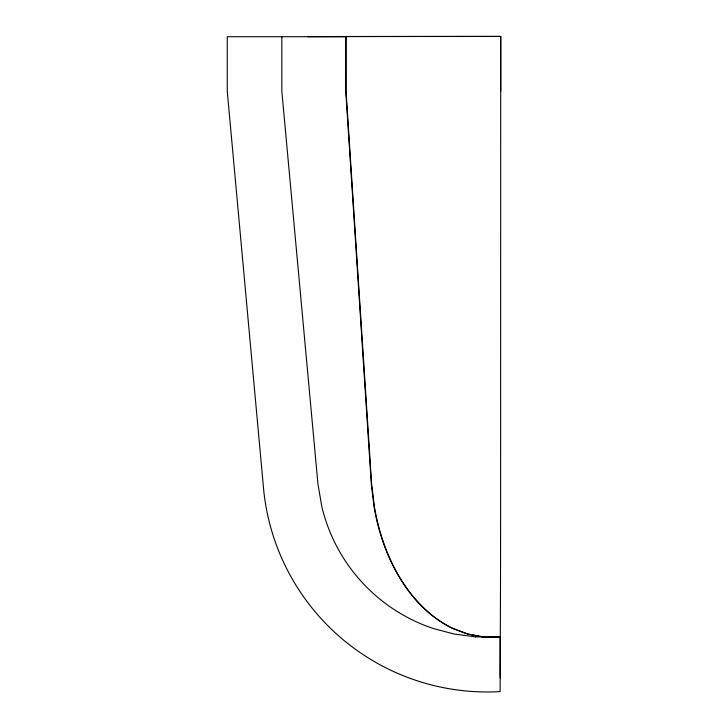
<?xml version="1.0" encoding="UTF-8"?>
<svg xmlns="http://www.w3.org/2000/svg" width="728" height="728" viewBox="0 0 728 728"><rect width="100%" height="100%" fill="white"/><g stroke="black" fill="none" stroke-linecap="round" stroke-linejoin="round"><path stroke-width="1.09" d="M500.145 677.877L500.127 637.027L482.664 636.882L467.558 634.024L452.825 628.491A169.988 120.202 90 0 1 374.028 506.488L371.298 483.929L345.773 91.291L345.773 36.719L227.263 36.719L227.263 91.291L263.782 491.018A224.67 224.67 0 0 0 500.127 691.6L500.327 628.419A169.988 0.51 90 0 0 500.609 506.279L500.718 36.4L500.737 90.973M500.718 36.4A406.433 0.473 0 0 0 307.534 36.564L500.555 36.464M281.836 36.719L281.836 91.291L317.936 483.929L321.794 506.488A169.988 169.988 0 0 0 433.233 628.491L454.063 634.024L475.675 636.882M500.2 636.854L475.43 636.882M500.127 637.027L482.719 636.864L467.649 634.006L452.962 628.455A169.988 119.838 89.9 0 1 374.356 506.388L371.626 483.829L346.028 91.164L346.009 36.591"/></g></svg>
